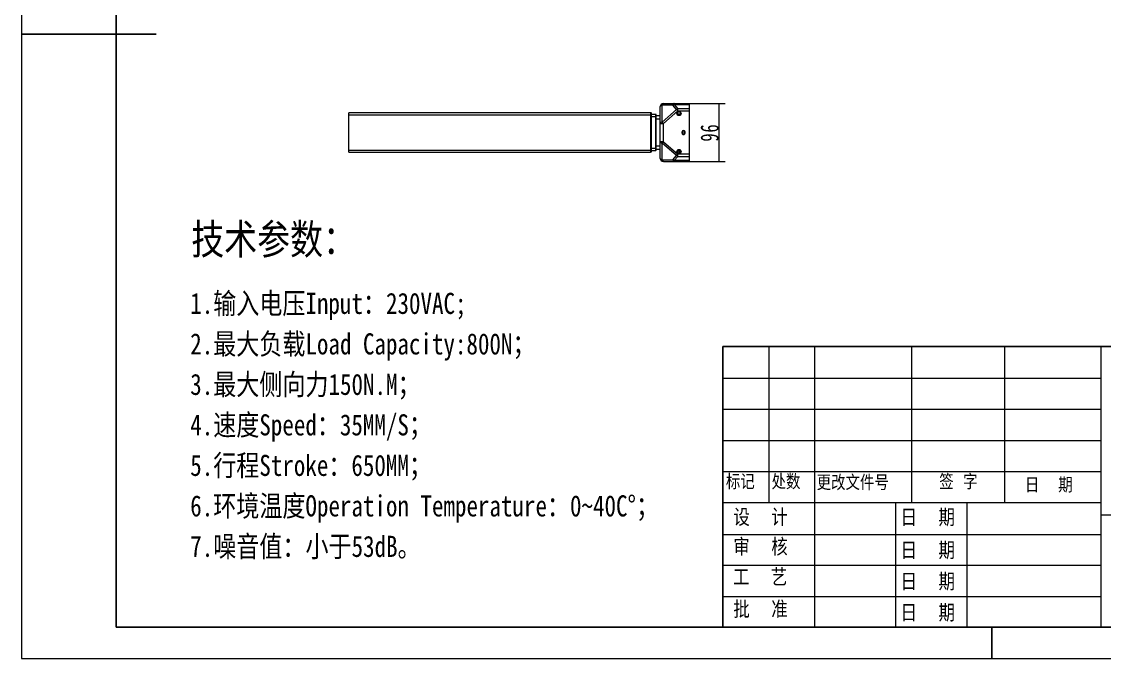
# Model space of a CAD drawing. Header units: inches. Extents: x 5637 to 5934, y 574 to 784.
# Drawn here: x 5637.3 to 5816.7, y 573.6 to 679.2 of the extents above; entities that cross this region are included whole.
import ezdxf

# ---------------------------------------------------------------- set-up
doc = ezdxf.new("R2010")
doc.units = ezdxf.units.IN
doc.header["$MEASUREMENT"] = 0
doc.layers.get('0').update_dxf_attribs({"lineweight": 18})
doc.layers.add('ACAD0', color=7, linetype='Continuous', lineweight=35)
doc.layers.add('尺寸线层', color=3, linetype='Continuous', lineweight=18)
doc.styles.get("Standard").update_dxf_attribs({"font": 'txt.shx', "width": 0.8})
doc.styles.add('标准', font='', dxfattribs={"width": 0.667})
doc.styles.get('标准').set_extended_font_data('宋体')
doc.dimstyles.new('标准', dxfattribs={"dimtxt": 30, "dimasz": 8, "dimexe": 10, "dimexo": 0, "dimtad": 1, "dimlfac": 10, "dimdsep": 46, "dimtxsty": '标准', "dimblk": '_CAXARROW', "dimcen": 0, "dimdle": 16, "dimazin": 2, "dimtfac": 0.707107, "dimtdec": 3, "dimtmove": 2, "dimatfit": 3, "dimfxl": 1, "dimfrac": 2, "dimtolj": 1, "dimarcsym": 1})

# ---------------------------------------------------------------- blocks, each defined once
blk = doc.blocks.new('*X6')
at = {"layer": '尺寸线层'}
for points in [[(5752.83, 665.57), (5752.93, 664.77), (5752.73, 664.77)], [(5752.83, 655.97), (5752.93, 656.77), (5752.73, 656.77)]]:
    blk.add_hatch(color=0, dxfattribs=at).paths.add_polyline_path(points, flags=0)
at = {"layer": '尺寸线层', "color": 0}
for p, q in [((5747.91, 665.57), (5753.83, 665.57)), ((5752.83, 665.57), (5752.83, 655.97)), ((5747.91, 655.97), (5753.83, 655.97))]:
    blk.add_line(p, q, dxfattribs=at)
at = {"layer": '尺寸线层', "color": 0, "insert": (5751.29, 660.77), "char_height": 3, "width": 6, "attachment_point": 5, "rotation": 90, "line_spacing_factor": 1.15057, "style": '标准'}
blk.add_mtext('\\T1.1;96', dxfattribs=at)
blk = doc.blocks.new('_CAXARROW')
blk.add_hatch(color=0).paths.add_polyline_path([(0, 0), (-1, 0.125), (-1, -0.125)], flags=0)

msp = doc.modelspace()

# ---------------------------------------------------------------- linework, layer by layer
at = {"color": 7, "linetype": 'Continuous'}
for p, q in [((5743.6126, 665.5717), (5747.9126, 665.5717)), ((5745.3825, 665.4253), (5745.3825, 665.5717)), ((5745.3825, 665.4253), (5747.9126, 665.4253)), ((5745.3825, 665.4253), (5745.9886, 664.7182)), ((5746.1424, 665.5717), (5746.2126, 665.5717)), ((5746.2126, 665.5717), (5746.2827, 665.5717)), ((5747.9126, 665.5717), (5747.9126, 655.9717)), ((5691.5126, 657.5217), (5691.5126, 664.0217)), ((5741.5126, 664.0217), (5691.5126, 664.0217)), ((5691.5126, 663.7217), (5741.5126, 663.7217)), ((5741.5126, 664.0217), (5741.5126, 657.5217)), ((5741.6126, 664.0123), (5741.5126, 664.0123)), ((5741.5126, 663.6623), (5741.6626, 663.6623)), ((5741.6126, 664.0123), (5741.6126, 657.5711)), ((5741.6626, 657.6211), (5741.6626, 663.9623)), ((5742.2876, 663.7717), (5741.6626, 663.7717)), ((5742.2876, 663.7717), (5742.2876, 657.7717)), ((5742.3876, 663.7523), (5742.2876, 663.7523)), ((5742.3876, 663.7523), (5742.3876, 657.8111)), ((5742.4376, 657.8611), (5742.4376, 663.7023)), ((5743.1126, 663.5217), (5742.4376, 663.5217)), ((5743.1126, 656.4717), (5743.1126, 665.0717)), ((5745.1834, 665.2993), (5743.4134, 665.2993)), ((5743.4134, 662.5131), (5743.4134, 665.2993)), ((5743.4134, 662.5131), (5745.7895, 664.5922)), ((5745.9886, 664.3646), (5743.6126, 662.2856)), ((5745.7895, 664.5922), (5745.1834, 665.2993)), ((5745.7895, 664.5922), (5745.9886, 664.3646)), ((5745.9173, 663.8737), (5746.4126, 663.8737)), ((5747.9126, 664.7182), (5745.9886, 664.7182)), ((5745.9886, 664.3646), (5745.9886, 664.7182)), ((5745.9886, 664.3646), (5747.9126, 664.3646)), ((5746.4126, 663.8737), (5746.4126, 663.7003)), ((5741.6626, 663.4217), (5742.2876, 663.4217)), ((5742.2876, 663.4523), (5742.4376, 663.4523)), ((5742.4376, 663.0217), (5743.1126, 663.0217)), ((5743.1126, 662.2856), (5743.6126, 662.2856)), ((5743.6126, 662.2856), (5743.4134, 662.5131)), ((5743.6126, 659.2579), (5743.6126, 662.2856)), ((5746.7126, 660.8717), (5746.7126, 660.6717)), ((5746.7272, 660.6744), (5746.7272, 660.869)), ((5747.0276, 661.0975), (5747.0276, 660.4459)), ((5747.1976, 660.8717), (5747.1976, 660.6717)), ((5747.2126, 660.6717), (5747.2126, 660.8717)), ((5743.1126, 658.5217), (5742.4376, 658.5217)), ((5743.6126, 659.2579), (5743.1126, 659.2579)), ((5743.4134, 659.0303), (5743.6126, 659.2579)), ((5745.7895, 656.9513), (5743.4134, 659.0303)), ((5743.4134, 656.2442), (5743.4134, 659.0303)), ((5743.6126, 659.2579), (5745.9886, 657.1788)), ((5741.5126, 657.8217), (5691.5126, 657.8217)), ((5691.5126, 657.5217), (5741.5126, 657.5217)), ((5741.6626, 657.9211), (5741.5126, 657.9211)), ((5741.5126, 657.5711), (5741.6126, 657.5711)), ((5742.2876, 658.1217), (5741.6626, 658.1217)), ((5741.6626, 657.7717), (5742.2876, 657.7717)), ((5742.4376, 658.1111), (5742.2876, 658.1111)), ((5742.2876, 657.8111), (5742.3876, 657.8111)), ((5742.4376, 658.0217), (5743.1126, 658.0217)), ((5745.1834, 656.2442), (5745.7895, 656.9513)), ((5745.9886, 656.8253), (5745.3825, 656.1182)), ((5745.9886, 657.1788), (5745.7895, 656.9513)), ((5745.9876, 657.812), (5745.9876, 657.7901)), ((5747.9126, 657.1788), (5745.9886, 657.1788)), ((5745.9886, 656.8253), (5745.9886, 657.1788)), ((5745.9886, 656.8253), (5747.9126, 656.8253)), ((5746.1836, 657.9179), (5746.1836, 657.3255)), ((5746.2126, 657.3217), (5746.2126, 657.3352)), ((5743.4134, 656.2442), (5745.1834, 656.2442)), ((5743.6126, 655.9717), (5747.9126, 655.9717)), ((5747.9126, 656.1182), (5745.3825, 656.1182)), ((5745.3825, 655.9717), (5745.3825, 656.1182)), ((5746.2126, 655.9718), (5746.1424, 655.9717)), ((5746.2827, 655.9717), (5746.2126, 655.9718))]:
    msp.add_line(p, q, dxfattribs=at)
at = {"color": 6, "linetype": 'Continuous'}
for p, q in [((5746.2126, 657.9217), (5746.2126, 657.3352)), ((5746.2406, 657.3253), (5746.241, 657.3515)), ((5746.241, 657.3515), (5746.241, 657.9177)), ((5746.241, 657.3515), (5746.3243, 657.3461)), ((5746.4599, 657.7863), (5746.4599, 657.4555))]:
    msp.add_line(p, q, dxfattribs=at)
at = {"color": 7, "linetype": 'Continuous'}
for centre, radius in [((5746.2126, 663.9217), 0.35), ((5746.2126, 663.9217), 0.3), ((5746.2126, 657.6217), 0.35), ((5746.2126, 657.6217), 0.3)]:
    msp.add_circle(centre, radius, dxfattribs=at)
for centre, radius, start, end in [((5743.6126, 665.0717), 0.5, 90, 180), ((5741.6126, 663.9623), 0.05, 0, 90), ((5742.3876, 663.7023), 0.05, 0, 90), ((5743.5836, 664.5086), 0.8087, 102.1444, 103.824998), ((5746.9626, 660.8717), 0.25, 360, 180), ((5746.9626, 660.6717), 0.25, 180, 0), ((5746.9626, 660.8717), 0.235, 359.999998, 179.689537), ((5746.9626, 660.6717), 0.235, 179.485278, 359.999998), ((5741.6126, 657.6211), 0.05, 270, 0), ((5742.3876, 657.8611), 0.05, 270, 0), ((5743.6126, 656.4717), 0.5, 180, 270), ((5745.6322, 657.7866), 0.3311, 328.293079, 328.699062), ((5745.6325, 657.7864), 0.3307, 328.699055, 329.602718), ((5745.6315, 657.7955), 0.3573, 323.414123, 328.027806), ((5745.6337, 657.7941), 0.3547, 328.029545, 329.239343), ((5745.6449, 657.7901), 0.3427, 3.660371, 4.293916), ((5745.6445, 657.7901), 0.3431, 359.999367, 3.660101), ((5745.6444, 657.8121), 0.3432, 359.999283, 0.805388), ((5743.5851, 657.0415), 0.8156, 256.182097, 257.848505)]:
    msp.add_arc(centre, radius, start, end, dxfattribs=at)
for points, knots in [([(5743.4134, 665.2993), (5743.418, 665.319), (5743.4257, 665.348), (5743.4381, 665.3852), (5743.4512, 665.4191), (5743.4692, 665.4575), (5743.494, 665.4974), (5743.5172, 665.5251), (5743.5368, 665.5426), (5743.5515, 665.5531), (5743.5664, 665.5614), (5743.5817, 665.5673), (5743.5971, 665.5709), (5743.6074, 665.5717), (5743.6126, 665.5717)], [0, 0, 0, 0, 27964.16187222, 41279.35972418, 54077.76797586, 77989.99268541, 99554.5499519, 118747.43911287, 127505.42347816, 135756.56196222, 143566.96923355, 151021.77087172, 158222.11551961, 165282.66311587, 165282.66311587, 165282.66311587, 165282.66311587]), ([(5745.2885, 665.5254), (5745.2827, 665.5194), (5745.2713, 665.5062), (5745.2556, 665.4841), (5745.2408, 665.4592), (5745.2269, 665.4317), (5745.2142, 665.4017), (5745.1983, 665.3577), (5745.1888, 665.3231), (5745.1834, 665.2993)], [0, 0, 0, 0, 9975.93835058, 20699.77840241, 32178.83875486, 44402.30880334, 57340.27959206, 70953.92861761, 99969.80344705, 99969.80344705, 99969.80344705, 99969.80344705]), ([(5745.1834, 665.2993), (5745.1987, 665.3124), (5745.23, 665.3376), (5745.2793, 665.3715), (5745.33, 665.401), (5745.365, 665.4178), (5745.3825, 665.4253)], [0, 0, 0, 0, 15401.09543982, 30671.85199886, 45661.39033199, 60244.8877189, 60244.8877189, 60244.8877189, 60244.8877189]), ([(5745.3825, 665.5717), (5745.3744, 665.5717), (5745.3577, 665.5696), (5745.3334, 665.5605), (5745.3098, 665.5456), (5745.2955, 665.5327), (5745.2885, 665.5254)], [0, 0, 0, 0, 13661.94791372, 27937.92761912, 43343.57656106, 60245.01218519, 60245.01218519, 60245.01218519, 60245.01218519]), ([(5743.1126, 665.0717), (5743.1126, 665.0775), (5743.1134, 665.089), (5743.117, 665.1063), (5743.1231, 665.1233), (5743.1315, 665.1401), (5743.1423, 665.1565), (5743.1601, 665.1784), (5743.1882, 665.2044), (5743.229, 665.2321), (5743.277, 665.2567), (5743.3314, 665.2778), (5743.3702, 665.289), (5743.3903, 665.2939)], [0, 0, 0, 0, 6913.34232397, 13936.35070269, 21156.53661194, 28652.82809673, 36494.55448435, 44737.67145252, 62565.6306526, 82315.41297249, 103985.42983944, 127461.63892817, 152461.51379222, 152461.51379222, 152461.51379222, 152461.51379222]), ([(5745.9886, 664.7182), (5745.9711, 664.7106), (5745.9361, 664.6939), (5745.868, 664.6542), (5745.8198, 664.6184), (5745.7895, 664.5922)], [0, 0, 0, 0, 11489.360565, 23296.27112352, 47431.46314277, 47431.46314277, 47431.46314277, 47431.46314277]), ([(5743.2847, 662.4729), (5743.2717, 662.4673), (5743.2469, 662.4554), (5743.2125, 662.4352), (5743.1827, 662.4132), (5743.1577, 662.3897), (5743.1378, 662.3649), (5743.1234, 662.3391), (5743.1145, 662.3126), (5743.1126, 662.2944), (5743.1126, 662.2856)], [0, 0, 0, 0, 17900.38234226, 34635.40698977, 50164.68365718, 64504.43711082, 77733.15270391, 90009.1180364, 101583.24796341, 112773.7979693, 112773.7979693, 112773.7979693, 112773.7979693]), ([(5743.4134, 662.5131), (5743.3907, 662.5082), (5743.3471, 662.4969), (5743.3047, 662.4815), (5743.2847, 662.4729)], [0, 0, 0, 0, 17545.09019766, 33966.79327852, 33966.79327852, 33966.79327852, 33966.79327852]), ([(5746.7272, 660.869), (5746.7272, 660.8697), (5746.7271, 660.871), (5746.7274, 660.8723), (5746.7274, 660.873)], [0, 0, 0, 0, 16996.00794535, 33992.12459072, 33992.12459072, 33992.12459072, 33992.12459072]), ([(5746.7274, 660.6717), (5746.7274, 660.6722), (5746.7271, 660.673), (5746.7272, 660.6739), (5746.7272, 660.6744)], [0, 0, 0, 0, 16996.64234992, 33992.63255799, 33992.63255799, 33992.63255799, 33992.63255799]), ([(5743.1126, 659.2579), (5743.1126, 659.249), (5743.1145, 659.2309), (5743.1234, 659.2043), (5743.1378, 659.1785), (5743.1577, 659.1537), (5743.1827, 659.1302), (5743.2125, 659.1083), (5743.2469, 659.088), (5743.2717, 659.0762), (5743.2847, 659.0705)], [0, 0, 0, 0, 11193.24340995, 22770.16092188, 35049.08123933, 48280.98012667, 62624.18363862, 78157.19605642, 94896.24406459, 112800.9303111, 112800.9303111, 112800.9303111, 112800.9303111]), ([(5743.2847, 659.0705), (5743.3047, 659.0619), (5743.3471, 659.0465), (5743.3907, 659.0352), (5743.4134, 659.0303)], [0, 0, 0, 0, 16425.97674168, 33975.6329346, 33975.6329346, 33975.6329346, 33975.6329346]), ([(5743.3903, 656.2495), (5743.3702, 656.2545), (5743.3314, 656.2656), (5743.277, 656.2867), (5743.229, 656.3114), (5743.1882, 656.3391), (5743.1601, 656.365), (5743.1423, 656.3869), (5743.1315, 656.4033), (5743.1231, 656.4201), (5743.117, 656.4371), (5743.1134, 656.4544), (5743.1126, 656.466), (5743.1126, 656.4717)], [0, 0, 0, 0, 25015.79555024, 48506.97530514, 70190.79078466, 89953.1341391, 107792.43183397, 116040.78958714, 123887.49861304, 131388.55155544, 138613.32372165, 145640.79553484, 152558.53506019, 152558.53506019, 152558.53506019, 152558.53506019]), ([(5745.7895, 656.9513), (5745.8198, 656.9251), (5745.868, 656.8892), (5745.9361, 656.8496), (5745.9711, 656.8328), (5745.9886, 656.8253)], [0, 0, 0, 0, 24147.35818206, 35960.22040292, 47455.37255386, 47455.37255386, 47455.37255386, 47455.37255386]), ([(5745.9178, 657.619), (5745.9214, 657.6253), (5745.9283, 657.6379), (5745.9374, 657.6576), (5745.9451, 657.6777), (5745.9515, 657.6983), (5745.9564, 657.7192), (5745.96, 657.7404), (5745.9621, 657.7618), (5745.9626, 657.7761), (5745.9626, 657.7832)], [0, 0, 0, 0, 14194.09379519, 28355.68335447, 42488.27145519, 56595.96827045, 70683.15570042, 84754.7550246, 98815.77657818, 112871.57133148, 112871.57133148, 112871.57133148, 112871.57133148]), ([(5745.9876, 657.7901), (5745.9876, 657.7824), (5745.987, 657.7669), (5745.9847, 657.7438), (5745.9808, 657.7209), (5745.9753, 657.6983), (5745.9684, 657.6761), (5745.9599, 657.6543), (5745.95, 657.6331), (5745.9425, 657.6194), (5745.9385, 657.6127)], [0, 0, 0, 0, 14054.49888472, 28114.44504151, 42185.26252472, 56272.06865956, 70379.85847467, 84513.09078991, 98675.92988616, 112871.79984236, 112871.79984236, 112871.79984236, 112871.79984236]), ([(5743.6126, 655.9717), (5743.6074, 655.9717), (5743.5971, 655.9725), (5743.5817, 655.9761), (5743.5664, 655.9821), (5743.5515, 655.9903), (5743.5368, 656.0009), (5743.5172, 656.0184), (5743.494, 656.046), (5743.4692, 656.086), (5743.4512, 656.1243), (5743.4381, 656.1582), (5743.4257, 656.1954), (5743.418, 656.2244), (5743.4134, 656.2442)], [0, 0, 0, 0, 7065.70499464, 14271.31208047, 21731.56412606, 29547.68191214, 37804.85193588, 46569.23565358, 65776.14587777, 87356.45628064, 111286.13458226, 124093.87333841, 137418.7806554, 165403.3513589, 165403.3513589, 165403.3513589, 165403.3513589]), ([(5745.1834, 656.2442), (5745.1888, 656.2204), (5745.1983, 656.1857), (5745.2142, 656.1418), (5745.2269, 656.1118), (5745.2408, 656.0842), (5745.2556, 656.0593), (5745.2713, 656.0372), (5745.2827, 656.024), (5745.2885, 656.018)], [0, 0, 0, 0, 29034.82451597, 42657.3643632, 55603.7845856, 67835.23742583, 79321.79441533, 90052.63782936, 100035.09113693, 100035.09113693, 100035.09113693, 100035.09113693]), ([(5745.3825, 656.1182), (5745.365, 656.1257), (5745.33, 656.1425), (5745.2793, 656.172), (5745.23, 656.2059), (5745.1987, 656.231), (5745.1834, 656.2442)], [0, 0, 0, 0, 14593.68017013, 29593.68480055, 44875.10401474, 60286.95311756, 60286.95311756, 60286.95311756, 60286.95311756]), ([(5745.2885, 656.018), (5745.2955, 656.0108), (5745.3098, 655.9978), (5745.3334, 655.9829), (5745.3577, 655.9738), (5745.3744, 655.9717), (5745.3825, 655.9717)], [0, 0, 0, 0, 16913.60133165, 32330.33651619, 46616.58773807, 60288.36393013, 60288.36393013, 60288.36393013, 60288.36393013])]:
    msp.add_open_spline(points, degree=3, knots=knots, dxfattribs=at)
at = {"color": 6, "linetype": 'Continuous'}
msp.add_open_spline([(5746.241, 657.3515), (5746.2392, 657.3516), (5746.2357, 657.3517), (5746.2304, 657.3522), (5746.2255, 657.353), (5746.221, 657.3541), (5746.2178, 657.3553), (5746.2158, 657.3563), (5746.2146, 657.3571), (5746.2137, 657.3579), (5746.213, 657.3587), (5746.2126, 657.3595), (5746.2126, 657.36), (5746.2126, 657.3603)], degree=3, knots=[0, 0, 0, 0, 25842.79864934, 52029.92661452, 77228.34227063, 99984.15485426, 119036.79952629, 127001.38407238, 133880.1346742, 139700.04399868, 144613.64953212, 148837.38587764, 152634.08840125, 152634.08840125, 152634.08840125, 152634.08840125], dxfattribs=at)
at = {"layer": 'ACAD0', "color": 0, "linetype": 'Continuous', "lineweight": 0}
for p, q in [((5637.3287, 783.6172), (5637.3287, 573.6169)), ((5761.1229, 599.4316), (5761.1229, 625.3027)), ((5768.6356, 625.3027), (5768.6356, 578.7347)), ((5784.7719, 599.4316), (5784.7719, 625.3027)), ((5800.1424, 625.3304), (5800.1464, 599.4316)), ((5816.1003, 625.3591), (5816.1003, 578.7911)), ((5753.4704, 620.0541), (5816.1003, 620.0541)), ((5753.4704, 614.9198), (5816.1003, 614.9198)), ((5753.4704, 609.7032), (5816.1003, 609.7032)), ((5753.4704, 604.5854), (5816.1003, 604.5854)), ((5753.4704, 599.4316), (5816.1003, 599.4316)), ((5782.0711, 599.4316), (5782.0711, 578.7347)), ((5793.8547, 599.4316), (5793.8547, 578.7347)), ((5816.1003, 597.4183), (5877.4005, 597.4183)), ((5753.4704, 594.1487), (5816.1003, 594.1487)), ((5753.4704, 589.0505), (5816.1003, 589.0505)), ((5753.4704, 583.8767), (5816.1003, 583.8767)), ((5637.3287, 573.6169), (5934.3289, 573.6169))]:
    msp.add_line(p, q, dxfattribs=at)
at = {"layer": 'ACAD0', "color": 0, "linetype": 'Continuous', "lineweight": 30}
for p, q in [((5652.9569, 778.4238), (5652.9569, 578.7624)), ((5637.3287, 677.0555), (5659.5949, 677.0555)), ((5753.4704, 625.3304), (5929.1395, 625.3304)), ((5753.4704, 625.3304), (5753.4704, 578.7624)), ((5652.9569, 578.7624), (5929.1395, 578.7624)), ((5929.1395, 578.7624), (5753.4704, 578.7624)), ((5798.0293, 573.6169), (5798.0293, 578.7624))]:
    msp.add_line(p, q, dxfattribs=at)

# ---------------------------------------------------------------- texts
at = {"layer": 'ACAD0', "color": 0, "linetype": 'Continuous', "lineweight": 0, "attachment_point": 1, "line_spacing_factor": 1.15057}
for s, insert, char_height, width in [('{\\fFangSong|b0|i0|c134|p2;技术参数：}', (5665.4211, 645.5881), 5, 39.000792), ('{\\fsimsun|b0|i0|c0|p0;1.输入电压Input：230VAC;\\P2.最大负载Load Capacity:800N；\\P3.最大侧向力150N.M；\\P4.速度Speed：35MM/S；\\P5.行程Stroke：650MM；\\P6.环境温度Operation Temperature：0~40C%%D；\\P7.噪音值：小于53dB。}', (5665.248, 634.2059), 3.5, 90.154009), ('标记', (5753.9681, 604.0606), 2.19306, 29.413068), ('处数', (5761.5358, 604.0606), 2.19306, 29.413068), ('签 字', (5789.3122, 604.0606), 2.19306, 29.413068), ('更改文件号', (5769.0021, 603.9234), 2.19306, 29.413068), ('日  期', (5803.4965, 603.5248), 2.19306, 29.413068), ('设  计', (5755.215, 598.3186), 2.49211, 29.413068), ('日  期', (5782.91, 598.2833), 2.49211, 29.413068), ('审  核', (5755.215, 593.404), 2.49211, 29.413068), ('日  期', (5782.91, 592.8194), 2.49211, 29.413068), ('工  艺', (5755.1487, 588.3958), 2.49211, 29.413068), ('日  期', (5782.91, 587.6451), 2.49211, 29.413068), ('批  准', (5755.2144, 583.0517), 2.49211, 29.413068), ('日  期', (5782.91, 582.4709), 2.49211, 29.413068)]:
    msp.add_mtext(s, dxfattribs=dict(at, insert=insert, char_height=char_height, width=width))

# ---------------------------------------------------------------- dimensions: what is measured, and where the dimension line sits
at = {"layer": '尺寸线层'}
dim = msp.add_linear_dim(base=(5752.8294, 655.9717), p1=(5747.9126, 665.5717), p2=(5747.9126, 655.9717), angle=270, dimstyle='标准', override={"dimscale": 0.1, "dimsah": 1, "dimtfill": 1, "dimtzin": 8}, dxfattribs=at)
dim.commit()
dim.dimension.update_dxf_attribs({"geometry": '*X6', "text_midpoint": (5751.2919, 660.7717), "dimtype": 160})

doc.saveas('drawing.dxf')
